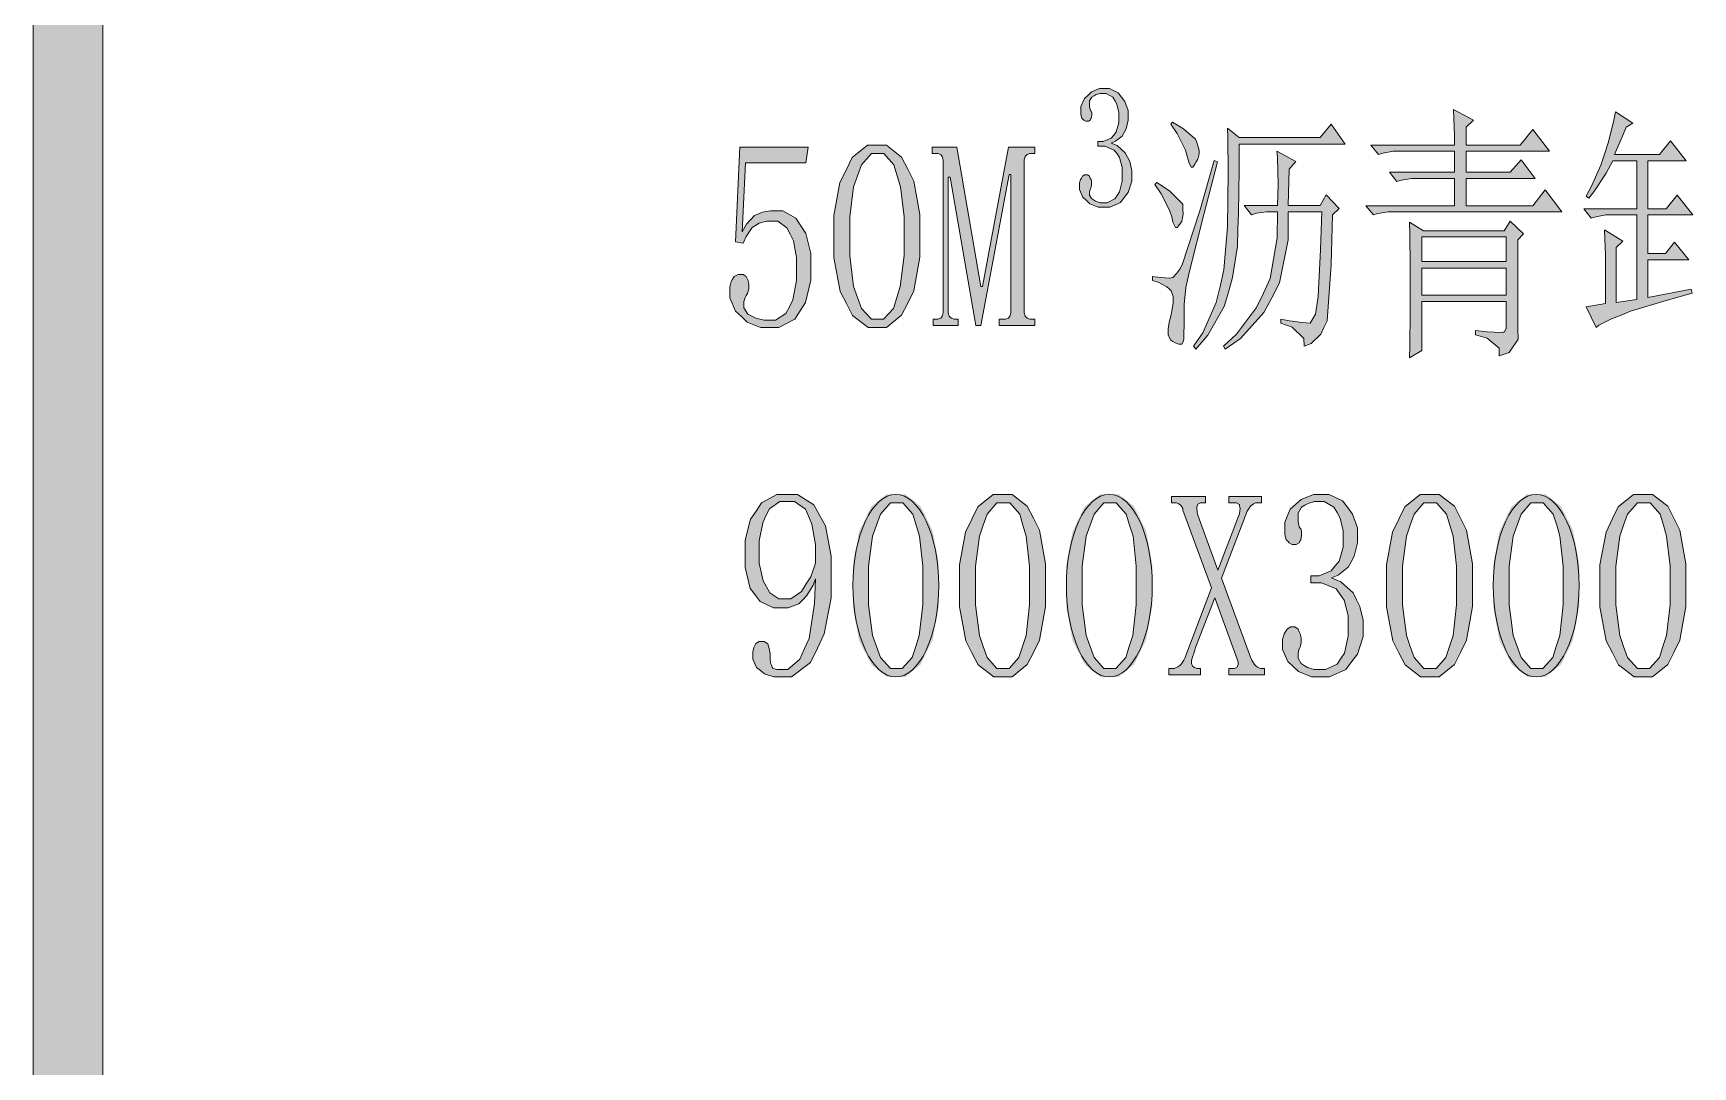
# Model space of a CAD drawing. Header units: millimetres. Extents: x 0 to 829, y 0 to 586.
# Drawn here: x 769.46 to 792.91, y 25.68 to 40.28 of the extents above; entities that cross this region are included whole.
import ezdxf

# ---------------------------------------------------------------- set-up
doc = ezdxf.new("R2010")
doc.units = ezdxf.units.MM

msp = doc.modelspace()

# ---------------------------------------------------------------- hatches: boundary and pattern name
h = msp.add_hatch(color=0)
h.dxf.hatch_style = 2
h.paths.add_polyline_path([(770.449028, 9.860139), (769.464778, 9.860139), (769.464778, 575.772139), (770.449028, 575.772139)])
h = msp.add_hatch(color=0)
h.dxf.hatch_style = 2
h.paths.add_polyline_path([(784.987, 38.283444), (784.987, 38.191722), (784.934083, 38.032972), (784.881167, 37.962417), (784.82825, 37.891861), (784.676556, 37.824833), (784.581306, 37.824833), (784.514278, 37.824833), (784.394333, 37.870694), (784.344944, 37.920083), (784.295556, 37.965944), (784.246167, 38.075306), (784.246167, 38.138806), (784.246167, 38.167028), (784.260278, 38.216417), (784.274389, 38.237583), (784.292028, 38.262278), (784.32025, 38.283444), (784.337889, 38.283444), (784.359056, 38.283444), (784.390806, 38.262278), (784.401389, 38.237583), (784.411972, 38.216417), (784.419028, 38.181139), (784.419028, 38.167028), (784.419028, 38.142333), (784.411972, 38.107056), (784.404917, 38.089417), (784.397861, 38.071778), (784.390806, 38.040028), (784.390806, 38.022389), (784.390806, 37.994167), (784.419028, 37.948306), (784.44725, 37.927139), (784.475472, 37.9095), (784.538972, 37.888333), (784.57425, 37.888333), (784.641278, 37.888333), (784.747111, 37.94125), (784.782389, 37.990639), (784.814139, 38.040028), (784.849417, 38.19525), (784.849417, 38.301083), (784.849417, 38.389278), (784.814139, 38.526861), (784.778861, 38.579778), (784.740056, 38.632694), (784.606, 38.685611), (784.507222, 38.685611), (784.507222, 38.752639), (784.581306, 38.752639), (784.694194, 38.7985), (784.733, 38.844361), (784.768278, 38.890222), (784.803556, 39.017222), (784.803556, 39.098361), (784.803556, 39.165389), (784.775333, 39.281806), (784.747111, 39.331194), (784.718889, 39.380583), (784.627167, 39.4335), (784.567194, 39.4335), (784.538972, 39.4335), (784.482528, 39.415861), (784.454306, 39.398222), (784.422556, 39.380583), (784.390806, 39.327667), (784.390806, 39.288861), (784.390806, 39.250056), (784.397861, 39.204194), (784.404917, 39.193611), (784.4155, 39.183028), (784.422556, 39.158333), (784.422556, 39.144222), (784.422556, 39.119528), (784.4155, 39.08425), (784.404917, 39.070139), (784.397861, 39.0525), (784.373167, 39.038389), (784.352, 39.038389), (784.337889, 39.038389), (784.309667, 39.0525), (784.295556, 39.070139), (784.281444, 39.08425), (784.267333, 39.137167), (784.267333, 39.172444), (784.267333, 39.246528), (784.316722, 39.362944), (784.369639, 39.408806), (784.419028, 39.454667), (784.531917, 39.500528), (784.598944, 39.500528), (784.673028, 39.500528), (784.7965, 39.440556), (784.842361, 39.380583), (784.888222, 39.320611), (784.934083, 39.193611), (784.934083, 39.126583), (784.934083, 39.0525), (784.905861, 38.932556), (784.877639, 38.879639), (784.849417, 38.83025), (784.757694, 38.756167), (784.697722, 38.731472), (784.782389, 38.696194), (784.895278, 38.593889), (784.927028, 38.530389), (784.958778, 38.470417), (784.987, 38.343417)])
h = msp.add_hatch(color=0)
h.dxf.hatch_style = 2
h.paths.add_polyline_path([(789.534306, 39.204194), (789.816528, 39.056028), (789.710694, 38.953722), (789.710694, 38.70325), (790.476222, 38.70325), (790.652611, 38.921972), (790.888972, 38.615056), (789.710694, 38.615056), (789.710694, 38.318722), (790.335111, 38.318722), (790.486806, 38.495111), (790.687889, 38.230528), (789.710694, 38.230528), (789.710694, 37.846), (790.652611, 37.846), (790.829, 38.06825), (791.065361, 37.757806), (788.684111, 37.757806), (788.610028, 37.757806), (788.465389, 37.736639), (788.401889, 37.715472), (788.296056, 37.846), (789.544889, 37.846), (789.544889, 38.230528), (789.015722, 38.230528), (788.938111, 38.230528), (788.797, 38.209361), (788.7335, 38.188194), (788.627667, 38.318722), (789.544889, 38.318722), (789.544889, 38.615056), (788.754667, 38.615056), (788.680583, 38.615056), (788.535944, 38.590361), (788.472444, 38.569194), (788.366611, 38.70325), (789.544889, 38.70325), (789.544889, 38.833778), (789.537833, 39.08425)])
h = msp.add_hatch(color=0)
h.dxf.hatch_style = 2
h.paths.add_polyline_path([(791.830889, 36.477222), (792.123694, 36.523083), (792.123694, 37.715472), (791.760333, 37.715472), (791.682722, 37.715472), (791.541611, 37.690778), (791.478111, 37.669611), (791.372278, 37.803667), (792.123694, 37.803667), (792.123694, 38.481), (791.785028, 38.481), (791.689778, 38.304611), (791.516917, 38.040028), (791.442833, 37.951833), (791.407556, 37.980056), (791.481639, 38.121167), (791.612167, 38.4175), (791.665083, 38.57625), (791.718, 38.735), (791.795611, 39.031333), (791.820306, 39.172444), (792.06725, 39.010167), (791.972, 38.953722), (791.919083, 38.826722), (791.837944, 38.636222), (791.806194, 38.569194), (792.444722, 38.569194), (792.596417, 38.763222), (792.822194, 38.481), (792.278917, 38.481), (792.278917, 37.803667), (792.536444, 37.803667), (792.691667, 37.994167), (792.913917, 37.715472), (792.278917, 37.715472), (792.278917, 37.168667), (792.525861, 37.168667), (792.656389, 37.330944), (792.857472, 37.080472), (792.278917, 37.080472), (792.278917, 36.551306), (792.89275, 36.667722), (792.903333, 36.611278), (792.536444, 36.508972), (792.0355, 36.35375), (791.901444, 36.300833), (791.767389, 36.247917), (791.587472, 36.159722), (791.548667, 36.124444), (791.407556, 36.41725), (791.464, 36.427833), (791.601583, 36.449), (791.679194, 36.463111), (791.679194, 37.066361), (791.679194, 37.154556), (791.672139, 37.376806), (791.665083, 37.507333), (791.926139, 37.345056), (791.830889, 37.256861)])
h = msp.add_hatch(color=0)
h.dxf.hatch_style = 2
h.paths.add_polyline_path([(785.562028, 39.027806), (785.71725, 38.932556), (785.886583, 38.787917), (785.904222, 38.738528), (785.921861, 38.692667), (785.9395, 38.629167), (785.9395, 38.615056), (785.9395, 38.579778), (785.918333, 38.505694), (785.897167, 38.466889), (785.876, 38.431611), (785.851306, 38.392806), (785.826611, 38.392806), (785.791333, 38.459833), (785.773694, 38.526861), (785.745472, 38.629167), (785.629056, 38.865528), (785.537333, 38.999583)])
h = msp.add_hatch(color=0)
h.dxf.hatch_style = 2
h.paths.add_polyline_path([(786.341667, 38.939611), (786.503944, 38.809083), (787.646944, 38.809083), (787.802167, 38.999583), (788.00325, 38.717361), (786.503944, 38.717361), (786.503944, 38.350472), (786.496889, 37.747222), (786.486306, 37.510861), (786.47925, 37.2745), (786.412222, 36.833528), (786.35225, 36.625389), (786.292278, 36.420778), (786.062972, 36.015083), (785.893639, 35.817528), (785.858361, 35.859861), (785.992417, 36.050361), (786.179389, 36.477222), (786.235833, 36.706528), (786.28875, 36.939361), (786.341667, 37.549667), (786.345194, 37.930667), (786.348722, 38.311667), (786.345194, 38.816139)])
h = msp.add_hatch(color=0)
h.paths.add_polyline_path([(781.392194, 36.124444), (781.261667, 36.124444), (781.042944, 36.293778), (780.95475, 36.463111), (780.866556, 36.632444), (780.778361, 37.112222), (780.778361, 37.422667), (780.778361, 37.708417), (780.863028, 38.174083), (780.951222, 38.350472), (781.035889, 38.526861), (781.254611, 38.70325), (781.392194, 38.70325), (781.519194, 38.70325), (781.734389, 38.533917), (781.822583, 38.364583), (781.90725, 38.19525), (781.991917, 37.722528), (781.991917, 37.422667), (781.991917, 37.119278), (781.90725, 36.643028), (781.822583, 36.470167), (781.734389, 36.297306), (781.519194, 36.124444)])
h.paths.add_polyline_path([(781.392194, 38.583306), (781.307528, 38.583306), (781.169944, 38.424556), (781.1135, 38.269333), (781.057056, 38.110583), (781.004139, 37.68725), (781.004139, 37.422667), (781.004139, 37.140444), (781.057056, 36.706528), (781.1135, 36.551306), (781.169944, 36.396083), (781.307528, 36.244389), (781.392194, 36.244389), (781.480389, 36.244389), (781.617972, 36.396083), (781.667361, 36.551306), (781.71675, 36.706528), (781.769667, 37.140444), (781.769667, 37.422667), (781.769667, 37.68725), (781.720278, 38.110583), (781.674417, 38.269333), (781.625028, 38.424556), (781.483917, 38.583306)])
h = msp.add_hatch(color=0)
h.dxf.hatch_style = 2
h.paths.add_polyline_path([(779.942278, 37.775444), (780.055167, 37.775444), (780.238611, 37.669611), (780.309167, 37.56025), (780.379722, 37.454417), (780.450278, 37.172194), (780.450278, 36.992278), (780.450278, 36.794722), (780.376194, 36.477222), (780.302111, 36.360806), (780.228028, 36.240861), (780.00225, 36.124444), (779.847028, 36.124444), (779.741194, 36.124444), (779.554222, 36.202056), (779.473083, 36.279667), (779.388417, 36.357278), (779.307278, 36.54425), (779.307278, 36.653611), (779.307278, 36.699472), (779.328444, 36.777083), (779.346083, 36.808833), (779.36725, 36.844111), (779.423694, 36.875861), (779.458972, 36.875861), (779.49425, 36.875861), (779.540111, 36.847639), (779.554222, 36.815889), (779.564806, 36.787667), (779.575389, 36.73475), (779.575389, 36.713583), (779.575389, 36.67125), (779.55775, 36.604222), (779.540111, 36.579528), (779.522472, 36.551306), (779.504833, 36.491333), (779.504833, 36.463111), (779.504833, 36.403139), (779.561278, 36.314944), (779.617722, 36.286722), (779.674167, 36.2585), (779.794111, 36.22675), (779.861139, 36.22675), (779.952861, 36.22675), (780.0975, 36.322), (780.150417, 36.41725), (780.199806, 36.516028), (780.249194, 36.787667), (780.249194, 36.964056), (780.249194, 37.112222), (780.206861, 37.352111), (780.161, 37.443833), (780.115139, 37.535556), (779.984611, 37.627278), (779.896417, 37.627278), (779.829389, 37.627278), (779.720028, 37.599056), (779.670639, 37.567306), (779.624778, 37.539083), (779.536583, 37.412083), (779.49425, 37.316833), (779.388417, 37.334472), (779.448389, 38.675028), (780.415, 38.675028), (780.379722, 38.452778), (779.529528, 38.452778), (779.483667, 37.479111), (779.543639, 37.584944), (779.656528, 37.708417), (779.712972, 37.729583), (779.769417, 37.754278), (779.882306, 37.775444)])
h = msp.add_hatch(color=0)
h.dxf.hatch_style = 2
h.paths.add_polyline_path([(783.466528, 36.360806), (783.466528, 36.332583), (783.480639, 36.286722), (783.49475, 36.272611), (783.508861, 36.2585), (783.547667, 36.244389), (783.572361, 36.244389), (783.618222, 36.244389), (783.618222, 36.152667), (783.11375, 36.152667), (783.11375, 36.244389), (783.173722, 36.244389), (783.201944, 36.244389), (783.244278, 36.2585), (783.254861, 36.272611), (783.265444, 36.286722), (783.279556, 36.332583), (783.279556, 36.360806), (783.279556, 38.286972), (783.254861, 38.286972), (782.852694, 36.152667), (782.782139, 36.152667), (782.418778, 38.248167), (782.394083, 38.248167), (782.394083, 36.360806), (782.394083, 36.332583), (782.408194, 36.286722), (782.422306, 36.272611), (782.439944, 36.2585), (782.47875, 36.244389), (782.499917, 36.244389), (782.535194, 36.244389), (782.535194, 36.152667), (782.182417, 36.152667), (782.182417, 36.244389), (782.217694, 36.244389), (782.245917, 36.244389), (782.28825, 36.2585), (782.298833, 36.272611), (782.309417, 36.286722), (782.323528, 36.332583), (782.323528, 36.360806), (782.323528, 38.466889), (782.323528, 38.495111), (782.309417, 38.540972), (782.298833, 38.555083), (782.28825, 38.569194), (782.245917, 38.583306), (782.217694, 38.583306), (782.168306, 38.583306), (782.168306, 38.675028), (782.514028, 38.675028), (782.852694, 36.706528), (782.877389, 36.706528), (783.244278, 38.675028), (783.618222, 38.675028), (783.618222, 38.583306), (783.572361, 38.583306), (783.547667, 38.583306), (783.508861, 38.569194), (783.49475, 38.555083), (783.480639, 38.540972), (783.466528, 38.495111), (783.466528, 38.466889)])
h = msp.add_hatch(color=0)
h.dxf.hatch_style = 2
h.paths.add_polyline_path([(786.197028, 38.466889), (786.010056, 37.740167), (785.798389, 36.904083), (785.773694, 36.794722), (785.752528, 36.688889), (785.727833, 36.449), (785.727833, 36.318472), (785.727833, 36.184417), (785.724306, 36.011556), (785.720778, 35.969222), (785.71725, 35.930417), (785.692556, 35.888083), (785.667861, 35.888083), (785.650222, 35.888083), (785.600833, 35.90925), (785.569083, 35.926889), (785.537333, 35.944528), (785.502056, 36.015083), (785.502056, 36.068), (785.502056, 36.110333), (785.519694, 36.219694), (785.537333, 36.286722), (785.554972, 36.360806), (785.572611, 36.470167), (785.572611, 36.508972), (785.572611, 36.561889), (785.544389, 36.643028), (785.516167, 36.67125), (785.484417, 36.699472), (785.368, 36.759444), (785.279806, 36.787667), (785.279806, 36.847639), (785.392694, 36.833528), (785.523222, 36.822944), (785.544389, 36.826472), (785.565556, 36.83), (785.625528, 36.8935), (785.664333, 36.949944), (785.699611, 37.009917), (785.946556, 37.775444), (786.151167, 38.484528)])
h = msp.add_hatch(color=0)
h.dxf.hatch_style = 2
h.paths.add_polyline_path([(786.5745, 37.849528), (787.047222, 37.849528), (787.054278, 38.145861), (787.047222, 38.526861), (787.036639, 38.615056), (787.30475, 38.470417), (787.213028, 38.364583), (787.198917, 37.849528), (787.646944, 37.849528), (787.731611, 37.997694), (787.918583, 37.807194), (787.823333, 37.719), (787.805694, 37.016972), (787.745722, 36.219694), (787.699861, 36.124444), (787.657528, 36.029194), (787.519944, 35.898667), (787.424694, 35.859861), (787.417639, 35.969222), (787.251833, 36.1315), (787.093083, 36.184417), (787.093083, 36.244389), (787.216556, 36.219694), (787.396472, 36.195), (787.452917, 36.191472), (787.509361, 36.187944), (787.583444, 36.311417), (787.601083, 36.434889), (787.618722, 36.561889), (787.654, 37.225111), (787.671639, 37.761333), (787.198917, 37.761333), (787.195389, 37.362694), (787.075444, 36.755917), (786.966083, 36.54425), (786.853194, 36.336111), (786.521583, 35.969222), (786.306389, 35.817528), (786.281694, 35.859861), (786.468667, 36.029194), (786.750889, 36.406667), (786.846139, 36.611278), (786.941389, 36.819417), (787.040167, 37.394444), (787.047222, 37.761333), (786.966083, 37.761333), (786.888472, 37.761333), (786.747361, 37.740167), (786.680333, 37.719)])
h = msp.add_hatch(color=0)
h.dxf.hatch_style = 2
h.paths.add_polyline_path([(785.339778, 38.174083), (785.519694, 38.057667), (785.706667, 37.867167), (785.710194, 37.796611), (785.713722, 37.726056), (785.696083, 37.627278), (785.674917, 37.599056), (785.65375, 37.567306), (785.629056, 37.539083), (785.604361, 37.539083), (785.569083, 37.613167), (785.551444, 37.68725), (785.519694, 37.7825), (785.403278, 38.011806), (785.315083, 38.145861)])
h = msp.add_hatch(color=0)
h.paths.add_polyline_path([(788.909889, 37.613167), (789.107444, 37.493222), (790.250444, 37.493222), (790.335111, 37.627278), (790.522083, 37.450889), (790.440944, 37.362694), (790.440944, 36.110333), (790.448, 35.962167), (790.317472, 35.771667), (790.179889, 35.725806), (790.179889, 35.831639), (790.010556, 35.976278), (789.841222, 36.022139), (789.841222, 36.082111), (790.010556, 36.064472), (790.204583, 36.053889), (790.229278, 36.057417), (790.250444, 36.060944), (790.275139, 36.110333), (790.275139, 36.156194), (790.275139, 36.494861), (789.086278, 36.494861), (789.086278, 35.799889), (788.909889, 35.697583), (788.913417, 35.859861), (788.920472, 36.343167), (788.920472, 36.660667), (788.920472, 36.981694), (788.913417, 37.457944)])
h.paths.add_polyline_path([(789.086278, 36.964056), (789.086278, 36.583056), (790.275139, 36.583056), (790.275139, 36.964056)])
h.paths.add_polyline_path([(789.086278, 37.405028), (789.086278, 37.055778), (790.275139, 37.055778), (790.275139, 37.405028)])
h = msp.add_hatch(color=0)
h.paths.add_polyline_path([(780.044583, 32.16275), (779.924639, 32.16275), (779.737667, 32.254472), (779.667111, 32.346194), (779.596556, 32.437917), (779.526, 32.73425), (779.526, 32.942389), (779.526, 33.118778), (779.600083, 33.415111), (779.677694, 33.531528), (779.755306, 33.647944), (779.974028, 33.767889), (780.115139, 33.767889), (780.263306, 33.767889), (780.492611, 33.619722), (780.57375, 33.471556), (780.658417, 33.323389), (780.739556, 32.896528), (780.739556, 32.617833), (780.739556, 32.307389), (780.640778, 31.795861), (780.545528, 31.594778), (780.44675, 31.390167), (780.178639, 31.189083), (780.009306, 31.189083), (779.931694, 31.189083), (779.797639, 31.231417), (779.741194, 31.277278), (779.68475, 31.319611), (779.631833, 31.439556), (779.631833, 31.513639), (779.631833, 31.541861), (779.645944, 31.601833), (779.660056, 31.630056), (779.674167, 31.658278), (779.723556, 31.690028), (779.758833, 31.690028), (779.794111, 31.690028), (779.8435, 31.65475), (779.854083, 31.623), (779.864667, 31.59125), (779.878778, 31.513639), (779.878778, 31.467778), (779.878778, 31.439556), (779.882306, 31.390167), (779.889361, 31.372528), (779.896417, 31.354889), (779.907, 31.326667), (779.917583, 31.312556), (779.93875, 31.301972), (779.952861, 31.298444), (779.9705, 31.294917), (780.00225, 31.291389), (780.019889, 31.291389), (780.125722, 31.291389), (780.298583, 31.439556), (780.362083, 31.587722), (780.429111, 31.732361), (780.503194, 32.22625), (780.517306, 32.571972), (780.485556, 32.483778), (780.397361, 32.339139), (780.340917, 32.279167), (780.280944, 32.219194), (780.132778, 32.16275)])
h.paths.add_polyline_path([(779.723556, 32.9565), (779.723556, 32.794222), (779.776472, 32.547278), (779.825861, 32.462611), (779.87525, 32.377944), (780.00225, 32.293278), (780.079861, 32.293278), (780.168056, 32.293278), (780.31975, 32.395583), (780.386778, 32.501417), (780.450278, 32.603722), (780.517306, 32.794222), (780.517306, 32.882417), (780.517306, 33.058806), (780.467917, 33.344556), (780.422056, 33.450389), (780.376194, 33.556222), (780.220972, 33.665583), (780.115139, 33.665583), (780.012833, 33.665583), (779.868194, 33.563278), (779.818806, 33.4645), (779.772944, 33.365722), (779.723556, 33.111722)])
h = msp.add_hatch(color=0)
h.paths.add_polyline_path([(781.656778, 31.189083), (781.529778, 31.189083), (781.311056, 31.358417), (781.222861, 31.52775), (781.134667, 31.697083), (781.046472, 32.176861), (781.046472, 32.483778), (781.046472, 32.773056), (781.131139, 33.235194), (781.215806, 33.415111), (781.300472, 33.5915), (781.522722, 33.767889), (781.656778, 33.767889), (781.787306, 33.767889), (782.0025, 33.598556), (782.087167, 33.429222), (782.171833, 33.259889), (782.260028, 32.787167), (782.260028, 32.483778), (782.260028, 32.183917), (782.171833, 31.707667), (782.087167, 31.534806), (782.0025, 31.361944), (781.787306, 31.189083)])
h.paths.add_polyline_path([(781.656778, 33.647944), (781.575639, 33.647944), (781.438056, 33.489194), (781.381611, 33.330444), (781.325167, 33.175222), (781.268722, 32.751889), (781.268722, 32.483778), (781.268722, 32.205083), (781.325167, 31.771167), (781.381611, 31.615944), (781.438056, 31.460722), (781.575639, 31.3055), (781.656778, 31.3055), (781.744972, 31.3055), (781.886083, 31.460722), (781.935472, 31.615944), (781.984861, 31.771167), (782.03425, 32.205083), (782.03425, 32.483778), (782.03425, 32.751889), (781.988389, 33.175222), (781.939, 33.330444), (781.893139, 33.489194), (781.752028, 33.647944)])
h = msp.add_hatch(color=0)
h.paths.add_polyline_path([(783.166667, 31.189083), (783.036139, 31.189083), (782.817417, 31.358417), (782.729222, 31.52775), (782.641028, 31.697083), (782.552833, 32.176861), (782.552833, 32.483778), (782.552833, 32.773056), (782.6375, 33.235194), (782.725694, 33.415111), (782.810361, 33.5915), (783.029083, 33.767889), (783.166667, 33.767889), (783.297194, 33.767889), (783.508861, 33.598556), (783.597056, 33.429222), (783.681722, 33.259889), (783.766389, 32.787167), (783.766389, 32.483778), (783.766389, 32.183917), (783.681722, 31.707667), (783.597056, 31.534806), (783.508861, 31.361944), (783.297194, 31.189083)])
h.paths.add_polyline_path([(783.166667, 33.647944), (783.082, 33.647944), (782.944417, 33.489194), (782.887972, 33.330444), (782.835056, 33.175222), (782.778611, 32.751889), (782.778611, 32.483778), (782.778611, 32.205083), (782.835056, 31.771167), (782.887972, 31.615944), (782.944417, 31.460722), (783.082, 31.3055), (783.166667, 31.3055), (783.254861, 31.3055), (783.392444, 31.460722), (783.441833, 31.615944), (783.49475, 31.771167), (783.544139, 32.205083), (783.544139, 32.483778), (783.544139, 32.751889), (783.49475, 33.175222), (783.448889, 33.330444), (783.403028, 33.489194), (783.261917, 33.647944)])
h = msp.add_hatch(color=0)
h.paths.add_polyline_path([(784.673028, 31.189083), (784.546028, 31.189083), (784.327306, 31.358417), (784.239111, 31.52775), (784.150917, 31.697083), (784.062722, 32.176861), (784.062722, 32.483778), (784.062722, 32.773056), (784.147389, 33.235194), (784.232056, 33.415111), (784.316722, 33.5915), (784.538972, 33.767889), (784.673028, 33.767889), (784.803556, 33.767889), (785.01875, 33.598556), (785.103417, 33.429222), (785.188083, 33.259889), (785.276278, 32.787167), (785.276278, 32.483778), (785.276278, 32.183917), (785.188083, 31.707667), (785.103417, 31.534806), (785.01875, 31.361944), (784.803556, 31.189083)])
h.paths.add_polyline_path([(784.673028, 33.647944), (784.591889, 33.647944), (784.454306, 33.489194), (784.397861, 33.330444), (784.341417, 33.175222), (784.284972, 32.751889), (784.284972, 32.483778), (784.284972, 32.205083), (784.341417, 31.771167), (784.397861, 31.615944), (784.454306, 31.460722), (784.591889, 31.3055), (784.673028, 31.3055), (784.761222, 31.3055), (784.902333, 31.460722), (784.951722, 31.615944), (785.001111, 31.771167), (785.0505, 32.205083), (785.0505, 32.483778), (785.0505, 32.751889), (785.004639, 33.175222), (784.95525, 33.330444), (784.909389, 33.489194), (784.768278, 33.647944)])
h = msp.add_hatch(color=0)
h.dxf.hatch_style = 2
h.paths.add_polyline_path([(788.25725, 31.894639), (788.25725, 31.757056), (788.176111, 31.510111), (788.091444, 31.40075), (788.010306, 31.294917), (787.781, 31.189083), (787.632833, 31.189083), (787.527, 31.189083), (787.343556, 31.263167), (787.265944, 31.33725), (787.191861, 31.407806), (787.11425, 31.577139), (787.11425, 31.675917), (787.11425, 31.71825), (787.138944, 31.795861), (787.160111, 31.827611), (787.184806, 31.862889), (787.230667, 31.894639), (787.255361, 31.894639), (787.290639, 31.894639), (787.340028, 31.862889), (787.354139, 31.827611), (787.36825, 31.795861), (787.382361, 31.739417), (787.382361, 31.71825), (787.382361, 31.682972), (787.371778, 31.623), (787.361194, 31.601833), (787.347083, 31.570083), (787.3365, 31.520694), (787.3365, 31.496), (787.3365, 31.453667), (787.382361, 31.379583), (787.424694, 31.351361), (787.470556, 31.319611), (787.565806, 31.291389), (787.618722, 31.291389), (787.724556, 31.291389), (787.886833, 31.369), (787.93975, 31.446611), (787.992667, 31.524222), (788.045583, 31.764111), (788.045583, 31.926389), (788.045583, 32.056917), (787.989139, 32.272111), (787.932694, 32.35325), (787.87625, 32.434389), (787.668111, 32.515528), (787.516417, 32.515528), (787.516417, 32.617833), (787.632833, 32.617833), (787.805694, 32.688389), (787.862139, 32.758944), (787.918583, 32.825972), (787.975028, 33.023528), (787.975028, 33.147), (787.975028, 33.252833), (787.929167, 33.43275), (787.886833, 33.510361), (787.840972, 33.587972), (787.703389, 33.665583), (787.608139, 33.665583), (787.569333, 33.665583), (787.481139, 33.637361), (787.43175, 33.612667), (787.385889, 33.587972), (787.340028, 33.503306), (787.340028, 33.443333), (787.340028, 33.383361), (787.350611, 33.309278), (787.361194, 33.295167), (787.375306, 33.281056), (787.385889, 33.245778), (787.385889, 33.221083), (787.385889, 33.185806), (787.375306, 33.125833), (787.361194, 33.104667), (787.350611, 33.0835), (787.308278, 33.058806), (787.280056, 33.058806), (787.255361, 33.058806), (787.213028, 33.0835), (787.191861, 33.104667), (787.170694, 33.125833), (787.149528, 33.206972), (787.149528, 33.266944), (787.149528, 33.376306), (787.227139, 33.556222), (787.30475, 33.626778), (787.378833, 33.697333), (787.555222, 33.767889), (787.657528, 33.767889), (787.773944, 33.767889), (787.964444, 33.676167), (788.035, 33.584444), (788.105556, 33.489194), (788.176111, 33.295167), (788.176111, 33.192861), (788.176111, 33.0835), (788.13025, 32.893), (788.087917, 32.815389), (788.042056, 32.737778), (787.904472, 32.624889), (787.809222, 32.589611), (787.93975, 32.529639), (788.116139, 32.374417), (788.162, 32.279167), (788.211389, 32.183917), (788.25725, 31.989889)])
h = msp.add_hatch(color=0)
h.paths.add_polyline_path([(789.199167, 31.189083), (789.068639, 31.189083), (788.849917, 31.358417), (788.761722, 31.52775), (788.673528, 31.697083), (788.585333, 32.176861), (788.585333, 32.483778), (788.585333, 32.773056), (788.67, 33.235194), (788.758194, 33.415111), (788.842861, 33.5915), (789.061583, 33.767889), (789.199167, 33.767889), (789.329694, 33.767889), (789.544889, 33.598556), (789.629556, 33.429222), (789.714222, 33.259889), (789.798889, 32.787167), (789.798889, 32.483778), (789.798889, 32.183917), (789.714222, 31.707667), (789.629556, 31.534806), (789.544889, 31.361944), (789.329694, 31.189083)])
h.paths.add_polyline_path([(789.199167, 33.647944), (789.1145, 33.647944), (788.976917, 33.489194), (788.920472, 33.330444), (788.867556, 33.175222), (788.811111, 32.751889), (788.811111, 32.483778), (788.811111, 32.205083), (788.867556, 31.771167), (788.920472, 31.615944), (788.976917, 31.460722), (789.1145, 31.3055), (789.199167, 31.3055), (789.287361, 31.3055), (789.424944, 31.460722), (789.474333, 31.615944), (789.52725, 31.771167), (789.576639, 32.205083), (789.576639, 32.483778), (789.576639, 32.751889), (789.52725, 33.175222), (789.481389, 33.330444), (789.435528, 33.489194), (789.294417, 33.647944)])
h = msp.add_hatch(color=0)
h.paths.add_polyline_path([(790.705528, 31.189083), (790.578528, 31.189083), (790.359806, 31.358417), (790.271611, 31.52775), (790.183417, 31.697083), (790.095222, 32.176861), (790.095222, 32.483778), (790.095222, 32.773056), (790.179889, 33.235194), (790.264556, 33.415111), (790.349222, 33.5915), (790.571472, 33.767889), (790.705528, 33.767889), (790.836056, 33.767889), (791.05125, 33.598556), (791.135917, 33.429222), (791.220583, 33.259889), (791.308778, 32.787167), (791.308778, 32.483778), (791.308778, 32.183917), (791.220583, 31.707667), (791.135917, 31.534806), (791.05125, 31.361944), (790.836056, 31.189083)])
h.paths.add_polyline_path([(790.705528, 33.647944), (790.624389, 33.647944), (790.486806, 33.489194), (790.430361, 33.330444), (790.373917, 33.175222), (790.317472, 32.751889), (790.317472, 32.483778), (790.317472, 32.205083), (790.373917, 31.771167), (790.430361, 31.615944), (790.486806, 31.460722), (790.624389, 31.3055), (790.705528, 31.3055), (790.793722, 31.3055), (790.934833, 31.460722), (790.984222, 31.615944), (791.033611, 31.771167), (791.083, 32.205083), (791.083, 32.483778), (791.083, 32.751889), (791.037139, 33.175222), (790.991278, 33.330444), (790.941889, 33.489194), (790.800778, 33.647944)])
h = msp.add_hatch(color=0)
h.paths.add_polyline_path([(792.215417, 31.189083), (792.084889, 31.189083), (791.866167, 31.358417), (791.777972, 31.52775), (791.689778, 31.697083), (791.601583, 32.176861), (791.601583, 32.483778), (791.601583, 32.773056), (791.689778, 33.235194), (791.774444, 33.415111), (791.859111, 33.5915), (792.077833, 33.767889), (792.215417, 33.767889), (792.345944, 33.767889), (792.561139, 33.598556), (792.645806, 33.429222), (792.730472, 33.259889), (792.815139, 32.787167), (792.815139, 32.483778), (792.815139, 32.183917), (792.730472, 31.707667), (792.645806, 31.534806), (792.561139, 31.361944), (792.345944, 31.189083)])
h.paths.add_polyline_path([(792.215417, 33.647944), (792.134278, 33.647944), (791.993167, 33.489194), (791.936722, 33.330444), (791.883806, 33.175222), (791.827361, 32.751889), (791.827361, 32.483778), (791.827361, 32.205083), (791.883806, 31.771167), (791.936722, 31.615944), (791.993167, 31.460722), (792.134278, 31.3055), (792.215417, 31.3055), (792.303611, 31.3055), (792.441194, 31.460722), (792.490583, 31.615944), (792.5435, 31.771167), (792.592889, 32.205083), (792.592889, 32.483778), (792.592889, 32.751889), (792.5435, 33.175222), (792.497639, 33.330444), (792.451778, 33.489194), (792.310667, 33.647944)])
h = msp.add_hatch(color=0)
h.dxf.hatch_style = 2
h.paths.add_polyline_path([(786.253472, 32.582556), (786.666222, 31.467778), (786.683861, 31.425444), (786.722667, 31.361944), (786.740306, 31.344306), (786.761472, 31.326667), (786.807333, 31.3055), (786.8285, 31.3055), (786.863778, 31.3055), (786.863778, 31.217306), (786.359306, 31.217306), (786.359306, 31.3055), (786.405167, 31.3055), (786.436917, 31.3055), (786.472194, 31.319611), (786.475722, 31.330194), (786.482778, 31.340778), (786.489833, 31.365472), (786.489833, 31.379583), (786.489833, 31.397222), (786.482778, 31.425444), (786.475722, 31.439556), (786.158222, 32.307389), (785.886583, 31.601833), (785.876, 31.566556), (785.858361, 31.506583), (785.851306, 31.485417), (785.840722, 31.453667), (785.830139, 31.418389), (785.830139, 31.379583), (785.84425, 31.340778), (785.858361, 31.330194), (785.872472, 31.319611), (785.911278, 31.3055), (785.935972, 31.3055), (785.957139, 31.3055), (785.957139, 31.217306), (785.512639, 31.217306), (785.512639, 31.3055), (785.5585, 31.3055), (785.586722, 31.3055), (785.639639, 31.330194), (785.664333, 31.351361), (785.689028, 31.372528), (785.724306, 31.425444), (785.734889, 31.453667), (786.112361, 32.4485), (785.710194, 33.545639), (785.706667, 33.566806), (785.6855, 33.605611), (785.671389, 33.619722), (785.65375, 33.633833), (785.618472, 33.647944), (785.593778, 33.647944), (785.547917, 33.647944), (785.547917, 33.739667), (786.027694, 33.739667), (786.027694, 33.647944), (785.992417, 33.647944), (785.957139, 33.647944), (785.918333, 33.626778), (785.911278, 33.605611), (785.904222, 33.580917), (785.911278, 33.517417), (785.921861, 33.471556), (786.204083, 32.695444), (786.489833, 33.443333), (786.507472, 33.492722), (786.518056, 33.570333), (786.511, 33.598556), (786.507472, 33.62325), (786.465139, 33.647944), (786.429861, 33.647944), (786.359306, 33.647944), (786.359306, 33.739667), (786.817917, 33.739667), (786.817917, 33.647944), (786.747361, 33.647944), (786.736778, 33.647944), (786.705028, 33.633833), (786.687389, 33.619722), (786.66975, 33.605611), (786.634472, 33.55975), (786.616833, 33.531528)])

# ---------------------------------------------------------------- linework, layer by layer
at = {"color": 0, "lineweight": 0}
for points in [[(770.449028, 9.860139), (769.464778, 9.860139), (769.464778, 575.772139), (770.449028, 575.772139)], [(784.987, 38.283444), (784.987, 38.191722), (784.934083, 38.032972), (784.881167, 37.962417), (784.82825, 37.891861), (784.676556, 37.824833), (784.581306, 37.824833), (784.514278, 37.824833), (784.394333, 37.870694), (784.344944, 37.920083), (784.295556, 37.965944), (784.246167, 38.075306), (784.246167, 38.138806), (784.246167, 38.167028), (784.260278, 38.216417), (784.274389, 38.237583), (784.292028, 38.262278), (784.32025, 38.283444), (784.337889, 38.283444), (784.359056, 38.283444), (784.390806, 38.262278), (784.401389, 38.237583), (784.411972, 38.216417), (784.419028, 38.181139), (784.419028, 38.167028), (784.419028, 38.142333), (784.411972, 38.107056), (784.404917, 38.089417), (784.397861, 38.071778), (784.390806, 38.040028), (784.390806, 38.022389), (784.390806, 37.994167), (784.419028, 37.948306), (784.44725, 37.927139), (784.475472, 37.9095), (784.538972, 37.888333), (784.57425, 37.888333), (784.641278, 37.888333), (784.747111, 37.94125), (784.782389, 37.990639), (784.814139, 38.040028), (784.849417, 38.19525), (784.849417, 38.301083), (784.849417, 38.389278), (784.814139, 38.526861), (784.778861, 38.579778), (784.740056, 38.632694), (784.606, 38.685611), (784.507222, 38.685611), (784.507222, 38.752639), (784.581306, 38.752639), (784.694194, 38.7985), (784.733, 38.844361), (784.768278, 38.890222), (784.803556, 39.017222), (784.803556, 39.098361), (784.803556, 39.165389), (784.775333, 39.281806), (784.747111, 39.331194), (784.718889, 39.380583), (784.627167, 39.4335), (784.567194, 39.4335), (784.538972, 39.4335), (784.482528, 39.415861), (784.454306, 39.398222), (784.422556, 39.380583), (784.390806, 39.327667), (784.390806, 39.288861), (784.390806, 39.250056), (784.397861, 39.204194), (784.404917, 39.193611), (784.4155, 39.183028), (784.422556, 39.158333), (784.422556, 39.144222), (784.422556, 39.119528), (784.4155, 39.08425), (784.404917, 39.070139), (784.397861, 39.0525), (784.373167, 39.038389), (784.352, 39.038389), (784.337889, 39.038389), (784.309667, 39.0525), (784.295556, 39.070139), (784.281444, 39.08425), (784.267333, 39.137167), (784.267333, 39.172444), (784.267333, 39.246528), (784.316722, 39.362944), (784.369639, 39.408806), (784.419028, 39.454667), (784.531917, 39.500528), (784.598944, 39.500528), (784.673028, 39.500528), (784.7965, 39.440556), (784.842361, 39.380583), (784.888222, 39.320611), (784.934083, 39.193611), (784.934083, 39.126583), (784.934083, 39.0525), (784.905861, 38.932556), (784.877639, 38.879639), (784.849417, 38.83025), (784.757694, 38.756167), (784.697722, 38.731472), (784.782389, 38.696194), (784.895278, 38.593889), (784.927028, 38.530389), (784.958778, 38.470417), (784.987, 38.343417)], [(789.534306, 39.204194), (789.816528, 39.056028), (789.710694, 38.953722), (789.710694, 38.70325), (790.476222, 38.70325), (790.652611, 38.921972), (790.888972, 38.615056), (789.710694, 38.615056), (789.710694, 38.318722), (790.335111, 38.318722), (790.486806, 38.495111), (790.687889, 38.230528), (789.710694, 38.230528), (789.710694, 37.846), (790.652611, 37.846), (790.829, 38.06825), (791.065361, 37.757806), (788.684111, 37.757806), (788.610028, 37.757806), (788.465389, 37.736639), (788.401889, 37.715472), (788.296056, 37.846), (789.544889, 37.846), (789.544889, 38.230528), (789.015722, 38.230528), (788.938111, 38.230528), (788.797, 38.209361), (788.7335, 38.188194), (788.627667, 38.318722), (789.544889, 38.318722), (789.544889, 38.615056), (788.754667, 38.615056), (788.680583, 38.615056), (788.535944, 38.590361), (788.472444, 38.569194), (788.366611, 38.70325), (789.544889, 38.70325), (789.544889, 38.833778), (789.537833, 39.08425)], [(791.830889, 36.477222), (792.123694, 36.523083), (792.123694, 37.715472), (791.760333, 37.715472), (791.682722, 37.715472), (791.541611, 37.690778), (791.478111, 37.669611), (791.372278, 37.803667), (792.123694, 37.803667), (792.123694, 38.481), (791.785028, 38.481), (791.689778, 38.304611), (791.516917, 38.040028), (791.442833, 37.951833), (791.407556, 37.980056), (791.481639, 38.121167), (791.612167, 38.4175), (791.665083, 38.57625), (791.718, 38.735), (791.795611, 39.031333), (791.820306, 39.172444), (792.06725, 39.010167), (791.972, 38.953722), (791.919083, 38.826722), (791.837944, 38.636222), (791.806194, 38.569194), (792.444722, 38.569194), (792.596417, 38.763222), (792.822194, 38.481), (792.278917, 38.481), (792.278917, 37.803667), (792.536444, 37.803667), (792.691667, 37.994167), (792.913917, 37.715472), (792.278917, 37.715472), (792.278917, 37.168667), (792.525861, 37.168667), (792.656389, 37.330944), (792.857472, 37.080472), (792.278917, 37.080472), (792.278917, 36.551306), (792.89275, 36.667722), (792.903333, 36.611278), (792.536444, 36.508972), (792.0355, 36.35375), (791.901444, 36.300833), (791.767389, 36.247917), (791.587472, 36.159722), (791.548667, 36.124444), (791.407556, 36.41725), (791.464, 36.427833), (791.601583, 36.449), (791.679194, 36.463111), (791.679194, 37.066361), (791.679194, 37.154556), (791.672139, 37.376806), (791.665083, 37.507333), (791.926139, 37.345056), (791.830889, 37.256861)], [(785.562028, 39.027806), (785.71725, 38.932556), (785.886583, 38.787917), (785.904222, 38.738528), (785.921861, 38.692667), (785.9395, 38.629167), (785.9395, 38.615056), (785.9395, 38.579778), (785.918333, 38.505694), (785.897167, 38.466889), (785.876, 38.431611), (785.851306, 38.392806), (785.826611, 38.392806), (785.791333, 38.459833), (785.773694, 38.526861), (785.745472, 38.629167), (785.629056, 38.865528), (785.537333, 38.999583)], [(786.341667, 38.939611), (786.503944, 38.809083), (787.646944, 38.809083), (787.802167, 38.999583), (788.00325, 38.717361), (786.503944, 38.717361), (786.503944, 38.350472), (786.496889, 37.747222), (786.486306, 37.510861), (786.47925, 37.2745), (786.412222, 36.833528), (786.35225, 36.625389), (786.292278, 36.420778), (786.062972, 36.015083), (785.893639, 35.817528), (785.858361, 35.859861), (785.992417, 36.050361), (786.179389, 36.477222), (786.235833, 36.706528), (786.28875, 36.939361), (786.341667, 37.549667), (786.345194, 37.930667), (786.348722, 38.311667), (786.345194, 38.816139)], [(781.392194, 36.124444), (781.261667, 36.124444), (781.042944, 36.293778), (780.95475, 36.463111), (780.866556, 36.632444), (780.778361, 37.112222), (780.778361, 37.422667), (780.778361, 37.708417), (780.863028, 38.174083), (780.951222, 38.350472), (781.035889, 38.526861), (781.254611, 38.70325), (781.392194, 38.70325), (781.519194, 38.70325), (781.734389, 38.533917), (781.822583, 38.364583), (781.90725, 38.19525), (781.991917, 37.722528), (781.991917, 37.422667), (781.991917, 37.119278), (781.90725, 36.643028), (781.822583, 36.470167), (781.734389, 36.297306), (781.519194, 36.124444)], [(779.942278, 37.775444), (780.055167, 37.775444), (780.238611, 37.669611), (780.309167, 37.56025), (780.379722, 37.454417), (780.450278, 37.172194), (780.450278, 36.992278), (780.450278, 36.794722), (780.376194, 36.477222), (780.302111, 36.360806), (780.228028, 36.240861), (780.00225, 36.124444), (779.847028, 36.124444), (779.741194, 36.124444), (779.554222, 36.202056), (779.473083, 36.279667), (779.388417, 36.357278), (779.307278, 36.54425), (779.307278, 36.653611), (779.307278, 36.699472), (779.328444, 36.777083), (779.346083, 36.808833), (779.36725, 36.844111), (779.423694, 36.875861), (779.458972, 36.875861), (779.49425, 36.875861), (779.540111, 36.847639), (779.554222, 36.815889), (779.564806, 36.787667), (779.575389, 36.73475), (779.575389, 36.713583), (779.575389, 36.67125), (779.55775, 36.604222), (779.540111, 36.579528), (779.522472, 36.551306), (779.504833, 36.491333), (779.504833, 36.463111), (779.504833, 36.403139), (779.561278, 36.314944), (779.617722, 36.286722), (779.674167, 36.2585), (779.794111, 36.22675), (779.861139, 36.22675), (779.952861, 36.22675), (780.0975, 36.322), (780.150417, 36.41725), (780.199806, 36.516028), (780.249194, 36.787667), (780.249194, 36.964056), (780.249194, 37.112222), (780.206861, 37.352111), (780.161, 37.443833), (780.115139, 37.535556), (779.984611, 37.627278), (779.896417, 37.627278), (779.829389, 37.627278), (779.720028, 37.599056), (779.670639, 37.567306), (779.624778, 37.539083), (779.536583, 37.412083), (779.49425, 37.316833), (779.388417, 37.334472), (779.448389, 38.675028), (780.415, 38.675028), (780.379722, 38.452778), (779.529528, 38.452778), (779.483667, 37.479111), (779.543639, 37.584944), (779.656528, 37.708417), (779.712972, 37.729583), (779.769417, 37.754278), (779.882306, 37.775444)], [(781.392194, 38.583306), (781.307528, 38.583306), (781.169944, 38.424556), (781.1135, 38.269333), (781.057056, 38.110583), (781.004139, 37.68725), (781.004139, 37.422667), (781.004139, 37.140444), (781.057056, 36.706528), (781.1135, 36.551306), (781.169944, 36.396083), (781.307528, 36.244389), (781.392194, 36.244389), (781.480389, 36.244389), (781.617972, 36.396083), (781.667361, 36.551306), (781.71675, 36.706528), (781.769667, 37.140444), (781.769667, 37.422667), (781.769667, 37.68725), (781.720278, 38.110583), (781.674417, 38.269333), (781.625028, 38.424556), (781.483917, 38.583306)], [(783.466528, 36.360806), (783.466528, 36.332583), (783.480639, 36.286722), (783.49475, 36.272611), (783.508861, 36.2585), (783.547667, 36.244389), (783.572361, 36.244389), (783.618222, 36.244389), (783.618222, 36.152667), (783.11375, 36.152667), (783.11375, 36.244389), (783.173722, 36.244389), (783.201944, 36.244389), (783.244278, 36.2585), (783.254861, 36.272611), (783.265444, 36.286722), (783.279556, 36.332583), (783.279556, 36.360806), (783.279556, 38.286972), (783.254861, 38.286972), (782.852694, 36.152667), (782.782139, 36.152667), (782.418778, 38.248167), (782.394083, 38.248167), (782.394083, 36.360806), (782.394083, 36.332583), (782.408194, 36.286722), (782.422306, 36.272611), (782.439944, 36.2585), (782.47875, 36.244389), (782.499917, 36.244389), (782.535194, 36.244389), (782.535194, 36.152667), (782.182417, 36.152667), (782.182417, 36.244389), (782.217694, 36.244389), (782.245917, 36.244389), (782.28825, 36.2585), (782.298833, 36.272611), (782.309417, 36.286722), (782.323528, 36.332583), (782.323528, 36.360806), (782.323528, 38.466889), (782.323528, 38.495111), (782.309417, 38.540972), (782.298833, 38.555083), (782.28825, 38.569194), (782.245917, 38.583306), (782.217694, 38.583306), (782.168306, 38.583306), (782.168306, 38.675028), (782.514028, 38.675028), (782.852694, 36.706528), (782.877389, 36.706528), (783.244278, 38.675028), (783.618222, 38.675028), (783.618222, 38.583306), (783.572361, 38.583306), (783.547667, 38.583306), (783.508861, 38.569194), (783.49475, 38.555083), (783.480639, 38.540972), (783.466528, 38.495111), (783.466528, 38.466889)], [(786.197028, 38.466889), (786.010056, 37.740167), (785.798389, 36.904083), (785.773694, 36.794722), (785.752528, 36.688889), (785.727833, 36.449), (785.727833, 36.318472), (785.727833, 36.184417), (785.724306, 36.011556), (785.720778, 35.969222), (785.71725, 35.930417), (785.692556, 35.888083), (785.667861, 35.888083), (785.650222, 35.888083), (785.600833, 35.90925), (785.569083, 35.926889), (785.537333, 35.944528), (785.502056, 36.015083), (785.502056, 36.068), (785.502056, 36.110333), (785.519694, 36.219694), (785.537333, 36.286722), (785.554972, 36.360806), (785.572611, 36.470167), (785.572611, 36.508972), (785.572611, 36.561889), (785.544389, 36.643028), (785.516167, 36.67125), (785.484417, 36.699472), (785.368, 36.759444), (785.279806, 36.787667), (785.279806, 36.847639), (785.392694, 36.833528), (785.523222, 36.822944), (785.544389, 36.826472), (785.565556, 36.83), (785.625528, 36.8935), (785.664333, 36.949944), (785.699611, 37.009917), (785.946556, 37.775444), (786.151167, 38.484528)], [(786.5745, 37.849528), (787.047222, 37.849528), (787.054278, 38.145861), (787.047222, 38.526861), (787.036639, 38.615056), (787.30475, 38.470417), (787.213028, 38.364583), (787.198917, 37.849528), (787.646944, 37.849528), (787.731611, 37.997694), (787.918583, 37.807194), (787.823333, 37.719), (787.805694, 37.016972), (787.745722, 36.219694), (787.699861, 36.124444), (787.657528, 36.029194), (787.519944, 35.898667), (787.424694, 35.859861), (787.417639, 35.969222), (787.251833, 36.1315), (787.093083, 36.184417), (787.093083, 36.244389), (787.216556, 36.219694), (787.396472, 36.195), (787.452917, 36.191472), (787.509361, 36.187944), (787.583444, 36.311417), (787.601083, 36.434889), (787.618722, 36.561889), (787.654, 37.225111), (787.671639, 37.761333), (787.198917, 37.761333), (787.195389, 37.362694), (787.075444, 36.755917), (786.966083, 36.54425), (786.853194, 36.336111), (786.521583, 35.969222), (786.306389, 35.817528), (786.281694, 35.859861), (786.468667, 36.029194), (786.750889, 36.406667), (786.846139, 36.611278), (786.941389, 36.819417), (787.040167, 37.394444), (787.047222, 37.761333), (786.966083, 37.761333), (786.888472, 37.761333), (786.747361, 37.740167), (786.680333, 37.719)], [(785.339778, 38.174083), (785.519694, 38.057667), (785.706667, 37.867167), (785.710194, 37.796611), (785.713722, 37.726056), (785.696083, 37.627278), (785.674917, 37.599056), (785.65375, 37.567306), (785.629056, 37.539083), (785.604361, 37.539083), (785.569083, 37.613167), (785.551444, 37.68725), (785.519694, 37.7825), (785.403278, 38.011806), (785.315083, 38.145861)], [(788.909889, 37.613167), (789.107444, 37.493222), (790.250444, 37.493222), (790.335111, 37.627278), (790.522083, 37.450889), (790.440944, 37.362694), (790.440944, 36.110333), (790.448, 35.962167), (790.317472, 35.771667), (790.179889, 35.725806), (790.179889, 35.831639), (790.010556, 35.976278), (789.841222, 36.022139), (789.841222, 36.082111), (790.010556, 36.064472), (790.204583, 36.053889), (790.229278, 36.057417), (790.250444, 36.060944), (790.275139, 36.110333), (790.275139, 36.156194), (790.275139, 36.494861), (789.086278, 36.494861), (789.086278, 35.799889), (788.909889, 35.697583), (788.913417, 35.859861), (788.920472, 36.343167), (788.920472, 36.660667), (788.920472, 36.981694), (788.913417, 37.457944)], [(789.086278, 37.405028), (789.086278, 37.055778), (790.275139, 37.055778), (790.275139, 37.405028)], [(789.086278, 36.964056), (789.086278, 36.583056), (790.275139, 36.583056), (790.275139, 36.964056)], [(780.044583, 32.16275), (779.924639, 32.16275), (779.737667, 32.254472), (779.667111, 32.346194), (779.596556, 32.437917), (779.526, 32.73425), (779.526, 32.942389), (779.526, 33.118778), (779.600083, 33.415111), (779.677694, 33.531528), (779.755306, 33.647944), (779.974028, 33.767889), (780.115139, 33.767889), (780.263306, 33.767889), (780.492611, 33.619722), (780.57375, 33.471556), (780.658417, 33.323389), (780.739556, 32.896528), (780.739556, 32.617833), (780.739556, 32.307389), (780.640778, 31.795861), (780.545528, 31.594778), (780.44675, 31.390167), (780.178639, 31.189083), (780.009306, 31.189083), (779.931694, 31.189083), (779.797639, 31.231417), (779.741194, 31.277278), (779.68475, 31.319611), (779.631833, 31.439556), (779.631833, 31.513639), (779.631833, 31.541861), (779.645944, 31.601833), (779.660056, 31.630056), (779.674167, 31.658278), (779.723556, 31.690028), (779.758833, 31.690028), (779.794111, 31.690028), (779.8435, 31.65475), (779.854083, 31.623), (779.864667, 31.59125), (779.878778, 31.513639), (779.878778, 31.467778), (779.878778, 31.439556), (779.882306, 31.390167), (779.889361, 31.372528), (779.896417, 31.354889), (779.907, 31.326667), (779.917583, 31.312556), (779.93875, 31.301972), (779.952861, 31.298444), (779.9705, 31.294917), (780.00225, 31.291389), (780.019889, 31.291389), (780.125722, 31.291389), (780.298583, 31.439556), (780.362083, 31.587722), (780.429111, 31.732361), (780.503194, 32.22625), (780.517306, 32.571972), (780.485556, 32.483778), (780.397361, 32.339139), (780.340917, 32.279167), (780.280944, 32.219194), (780.132778, 32.16275)], [(783.166667, 31.189083), (783.036139, 31.189083), (782.817417, 31.358417), (782.729222, 31.52775), (782.641028, 31.697083), (782.552833, 32.176861), (782.552833, 32.483778), (782.552833, 32.773056), (782.6375, 33.235194), (782.725694, 33.415111), (782.810361, 33.5915), (783.029083, 33.767889), (783.166667, 33.767889), (783.297194, 33.767889), (783.508861, 33.598556), (783.597056, 33.429222), (783.681722, 33.259889), (783.766389, 32.787167), (783.766389, 32.483778), (783.766389, 32.183917), (783.681722, 31.707667), (783.597056, 31.534806), (783.508861, 31.361944), (783.297194, 31.189083)], [(788.25725, 31.894639), (788.25725, 31.757056), (788.176111, 31.510111), (788.091444, 31.40075), (788.010306, 31.294917), (787.781, 31.189083), (787.632833, 31.189083), (787.527, 31.189083), (787.343556, 31.263167), (787.265944, 31.33725), (787.191861, 31.407806), (787.11425, 31.577139), (787.11425, 31.675917), (787.11425, 31.71825), (787.138944, 31.795861), (787.160111, 31.827611), (787.184806, 31.862889), (787.230667, 31.894639), (787.255361, 31.894639), (787.290639, 31.894639), (787.340028, 31.862889), (787.354139, 31.827611), (787.36825, 31.795861), (787.382361, 31.739417), (787.382361, 31.71825), (787.382361, 31.682972), (787.371778, 31.623), (787.361194, 31.601833), (787.347083, 31.570083), (787.3365, 31.520694), (787.3365, 31.496), (787.3365, 31.453667), (787.382361, 31.379583), (787.424694, 31.351361), (787.470556, 31.319611), (787.565806, 31.291389), (787.618722, 31.291389), (787.724556, 31.291389), (787.886833, 31.369), (787.93975, 31.446611), (787.992667, 31.524222), (788.045583, 31.764111), (788.045583, 31.926389), (788.045583, 32.056917), (787.989139, 32.272111), (787.932694, 32.35325), (787.87625, 32.434389), (787.668111, 32.515528), (787.516417, 32.515528), (787.516417, 32.617833), (787.632833, 32.617833), (787.805694, 32.688389), (787.862139, 32.758944), (787.918583, 32.825972), (787.975028, 33.023528), (787.975028, 33.147), (787.975028, 33.252833), (787.929167, 33.43275), (787.886833, 33.510361), (787.840972, 33.587972), (787.703389, 33.665583), (787.608139, 33.665583), (787.569333, 33.665583), (787.481139, 33.637361), (787.43175, 33.612667), (787.385889, 33.587972), (787.340028, 33.503306), (787.340028, 33.443333), (787.340028, 33.383361), (787.350611, 33.309278), (787.361194, 33.295167), (787.375306, 33.281056), (787.385889, 33.245778), (787.385889, 33.221083), (787.385889, 33.185806), (787.375306, 33.125833), (787.361194, 33.104667), (787.350611, 33.0835), (787.308278, 33.058806), (787.280056, 33.058806), (787.255361, 33.058806), (787.213028, 33.0835), (787.191861, 33.104667), (787.170694, 33.125833), (787.149528, 33.206972), (787.149528, 33.266944), (787.149528, 33.376306), (787.227139, 33.556222), (787.30475, 33.626778), (787.378833, 33.697333), (787.555222, 33.767889), (787.657528, 33.767889), (787.773944, 33.767889), (787.964444, 33.676167), (788.035, 33.584444), (788.105556, 33.489194), (788.176111, 33.295167), (788.176111, 33.192861), (788.176111, 33.0835), (788.13025, 32.893), (788.087917, 32.815389), (788.042056, 32.737778), (787.904472, 32.624889), (787.809222, 32.589611), (787.93975, 32.529639), (788.116139, 32.374417), (788.162, 32.279167), (788.211389, 32.183917), (788.25725, 31.989889)], [(789.199167, 31.189083), (789.068639, 31.189083), (788.849917, 31.358417), (788.761722, 31.52775), (788.673528, 31.697083), (788.585333, 32.176861), (788.585333, 32.483778), (788.585333, 32.773056), (788.67, 33.235194), (788.758194, 33.415111), (788.842861, 33.5915), (789.061583, 33.767889), (789.199167, 33.767889), (789.329694, 33.767889), (789.544889, 33.598556), (789.629556, 33.429222), (789.714222, 33.259889), (789.798889, 32.787167), (789.798889, 32.483778), (789.798889, 32.183917), (789.714222, 31.707667), (789.629556, 31.534806), (789.544889, 31.361944), (789.329694, 31.189083)], [(792.215417, 31.189083), (792.084889, 31.189083), (791.866167, 31.358417), (791.777972, 31.52775), (791.689778, 31.697083), (791.601583, 32.176861), (791.601583, 32.483778), (791.601583, 32.773056), (791.689778, 33.235194), (791.774444, 33.415111), (791.859111, 33.5915), (792.077833, 33.767889), (792.215417, 33.767889), (792.345944, 33.767889), (792.561139, 33.598556), (792.645806, 33.429222), (792.730472, 33.259889), (792.815139, 32.787167), (792.815139, 32.483778), (792.815139, 32.183917), (792.730472, 31.707667), (792.645806, 31.534806), (792.561139, 31.361944), (792.345944, 31.189083)], [(779.723556, 32.9565), (779.723556, 32.794222), (779.776472, 32.547278), (779.825861, 32.462611), (779.87525, 32.377944), (780.00225, 32.293278), (780.079861, 32.293278), (780.168056, 32.293278), (780.31975, 32.395583), (780.386778, 32.501417), (780.450278, 32.603722), (780.517306, 32.794222), (780.517306, 32.882417), (780.517306, 33.058806), (780.467917, 33.344556), (780.422056, 33.450389), (780.376194, 33.556222), (780.220972, 33.665583), (780.115139, 33.665583), (780.012833, 33.665583), (779.868194, 33.563278), (779.818806, 33.4645), (779.772944, 33.365722), (779.723556, 33.111722)], [(781.656778, 33.647944), (781.575639, 33.647944), (781.438056, 33.489194), (781.381611, 33.330444), (781.325167, 33.175222), (781.268722, 32.751889), (781.268722, 32.483778), (781.268722, 32.205083), (781.325167, 31.771167), (781.381611, 31.615944), (781.438056, 31.460722), (781.575639, 31.3055), (781.656778, 31.3055), (781.744972, 31.3055), (781.886083, 31.460722), (781.935472, 31.615944), (781.984861, 31.771167), (782.03425, 32.205083), (782.03425, 32.483778), (782.03425, 32.751889), (781.988389, 33.175222), (781.939, 33.330444), (781.893139, 33.489194), (781.752028, 33.647944)], [(783.166667, 33.647944), (783.082, 33.647944), (782.944417, 33.489194), (782.887972, 33.330444), (782.835056, 33.175222), (782.778611, 32.751889), (782.778611, 32.483778), (782.778611, 32.205083), (782.835056, 31.771167), (782.887972, 31.615944), (782.944417, 31.460722), (783.082, 31.3055), (783.166667, 31.3055), (783.254861, 31.3055), (783.392444, 31.460722), (783.441833, 31.615944), (783.49475, 31.771167), (783.544139, 32.205083), (783.544139, 32.483778), (783.544139, 32.751889), (783.49475, 33.175222), (783.448889, 33.330444), (783.403028, 33.489194), (783.261917, 33.647944)], [(784.673028, 33.647944), (784.591889, 33.647944), (784.454306, 33.489194), (784.397861, 33.330444), (784.341417, 33.175222), (784.284972, 32.751889), (784.284972, 32.483778), (784.284972, 32.205083), (784.341417, 31.771167), (784.397861, 31.615944), (784.454306, 31.460722), (784.591889, 31.3055), (784.673028, 31.3055), (784.761222, 31.3055), (784.902333, 31.460722), (784.951722, 31.615944), (785.001111, 31.771167), (785.0505, 32.205083), (785.0505, 32.483778), (785.0505, 32.751889), (785.004639, 33.175222), (784.95525, 33.330444), (784.909389, 33.489194), (784.768278, 33.647944)], [(786.253472, 32.582556), (786.666222, 31.467778), (786.683861, 31.425444), (786.722667, 31.361944), (786.740306, 31.344306), (786.761472, 31.326667), (786.807333, 31.3055), (786.8285, 31.3055), (786.863778, 31.3055), (786.863778, 31.217306), (786.359306, 31.217306), (786.359306, 31.3055), (786.405167, 31.3055), (786.436917, 31.3055), (786.472194, 31.319611), (786.475722, 31.330194), (786.482778, 31.340778), (786.489833, 31.365472), (786.489833, 31.379583), (786.489833, 31.397222), (786.482778, 31.425444), (786.475722, 31.439556), (786.158222, 32.307389), (785.886583, 31.601833), (785.876, 31.566556), (785.858361, 31.506583), (785.851306, 31.485417), (785.840722, 31.453667), (785.830139, 31.418389), (785.830139, 31.379583), (785.84425, 31.340778), (785.858361, 31.330194), (785.872472, 31.319611), (785.911278, 31.3055), (785.935972, 31.3055), (785.957139, 31.3055), (785.957139, 31.217306), (785.512639, 31.217306), (785.512639, 31.3055), (785.5585, 31.3055), (785.586722, 31.3055), (785.639639, 31.330194), (785.664333, 31.351361), (785.689028, 31.372528), (785.724306, 31.425444), (785.734889, 31.453667), (786.112361, 32.4485), (785.710194, 33.545639), (785.706667, 33.566806), (785.6855, 33.605611), (785.671389, 33.619722), (785.65375, 33.633833), (785.618472, 33.647944), (785.593778, 33.647944), (785.547917, 33.647944), (785.547917, 33.739667), (786.027694, 33.739667), (786.027694, 33.647944), (785.992417, 33.647944), (785.957139, 33.647944), (785.918333, 33.626778), (785.911278, 33.605611), (785.904222, 33.580917), (785.911278, 33.517417), (785.921861, 33.471556), (786.204083, 32.695444), (786.489833, 33.443333), (786.507472, 33.492722), (786.518056, 33.570333), (786.511, 33.598556), (786.507472, 33.62325), (786.465139, 33.647944), (786.429861, 33.647944), (786.359306, 33.647944), (786.359306, 33.739667), (786.817917, 33.739667), (786.817917, 33.647944), (786.747361, 33.647944), (786.736778, 33.647944), (786.705028, 33.633833), (786.687389, 33.619722), (786.66975, 33.605611), (786.634472, 33.55975), (786.616833, 33.531528)], [(789.199167, 33.647944), (789.1145, 33.647944), (788.976917, 33.489194), (788.920472, 33.330444), (788.867556, 33.175222), (788.811111, 32.751889), (788.811111, 32.483778), (788.811111, 32.205083), (788.867556, 31.771167), (788.920472, 31.615944), (788.976917, 31.460722), (789.1145, 31.3055), (789.199167, 31.3055), (789.287361, 31.3055), (789.424944, 31.460722), (789.474333, 31.615944), (789.52725, 31.771167), (789.576639, 32.205083), (789.576639, 32.483778), (789.576639, 32.751889), (789.52725, 33.175222), (789.481389, 33.330444), (789.435528, 33.489194), (789.294417, 33.647944)], [(790.705528, 33.647944), (790.624389, 33.647944), (790.486806, 33.489194), (790.430361, 33.330444), (790.373917, 33.175222), (790.317472, 32.751889), (790.317472, 32.483778), (790.317472, 32.205083), (790.373917, 31.771167), (790.430361, 31.615944), (790.486806, 31.460722), (790.624389, 31.3055), (790.705528, 31.3055), (790.793722, 31.3055), (790.934833, 31.460722), (790.984222, 31.615944), (791.033611, 31.771167), (791.083, 32.205083), (791.083, 32.483778), (791.083, 32.751889), (791.037139, 33.175222), (790.991278, 33.330444), (790.941889, 33.489194), (790.800778, 33.647944)], [(792.215417, 33.647944), (792.134278, 33.647944), (791.993167, 33.489194), (791.936722, 33.330444), (791.883806, 33.175222), (791.827361, 32.751889), (791.827361, 32.483778), (791.827361, 32.205083), (791.883806, 31.771167), (791.936722, 31.615944), (791.993167, 31.460722), (792.134278, 31.3055), (792.215417, 31.3055), (792.303611, 31.3055), (792.441194, 31.460722), (792.490583, 31.615944), (792.5435, 31.771167), (792.592889, 32.205083), (792.592889, 32.483778), (792.592889, 32.751889), (792.5435, 33.175222), (792.497639, 33.330444), (792.451778, 33.489194), (792.310667, 33.647944)]]:
    msp.add_lwpolyline(points, close=True, dxfattribs=at)
for centre in [(781.65325, 32.478486), (784.6695, 32.478486), (790.702, 32.478486)]:
    msp.add_ellipse(centre, major_axis=(0, 1.289403), ratio=0.470588, start_param=0, end_param=6.283185, dxfattribs=at)

doc.saveas('drawing.dxf')
